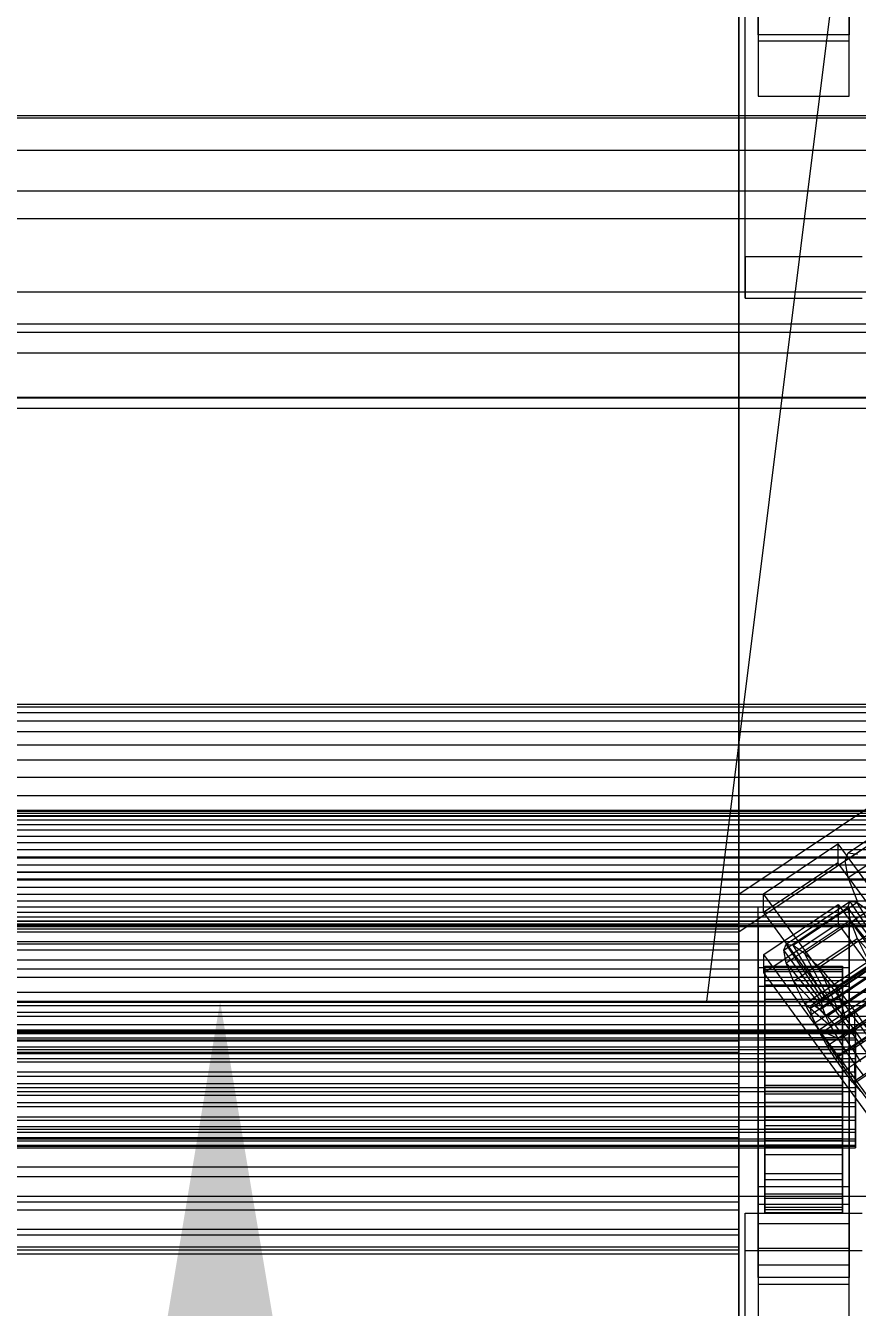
# Model space of a CAD drawing. Header units: millimetres. Extents: x -1970 to 34302, y -65268 to 6837.
# Drawn here: x 20 to 148.3, y -33747.2 to -33549.5 of the extents above; entities that cross this region are included whole.
import ezdxf

# ---------------------------------------------------------------- set-up
doc = ezdxf.new("R2010")
doc.units = ezdxf.units.MM
for name, color, linetype, lineweight in [('COTAS_O', 1, 'Continuous', 0), ('frontal_briquetadora', 7, 'Continuous', 0), ('frontal_C01', 7, 'Continuous', 0), ('frontal_C02', 7, 'Continuous', 0), ('frontal_dos-mix', 7, 'Continuous', 0), ('frontal_mezcladora', 7, 'Continuous', 0), ('frontal_tolva', 7, 'Continuous', 0)]:
    doc.layers.add(name, color=color, linetype=linetype, lineweight=lineweight)
doc.dimstyles.new('R19_100', dxfattribs={"dimtxt": 250, "dimasz": 150, "dimexe": 150, "dimexo": 80, "dimgap": 100, "dimtad": 1, "dimtih": 1, "dimtoh": 1, "dimdsep": 46, "dimcen": 0.09, "dimadec": 0, "dimazin": 0, "dimtfac": 1, "dimtdec": 4, "dimtofl": 0, "dimtmove": 0, "dimatfit": 3, "dimfxl": 1, "dimtolj": 1, "dimtzin": 0, "dimarcsym": 0})

# ---------------------------------------------------------------- blocks, each defined once
blk = doc.blocks.new('*D35')
at = {"layer": 'COTAS_O', "color": 0, "lineweight": -2, "transparency": 16777216}
for p, q in [((-1725, -34320), (-1725, -33550)), ((1725, -34320), (1725, -33550)), ((-1575, -33700), (1575, -33700))]:
    blk.add_line(p, q, dxfattribs=at)
at = {"layer": 'COTAS_O', "color": 0, "transparency": 16777216}
for points in [[(-1575, -33675), (-1575, -33725), (-1725, -33700)], [(1575, -33675), (1575, -33725), (1725, -33700)]]:
    blk.add_solid(points, dxfattribs=at)
at = {"layer": 'Defpoints', "color": 0, "transparency": 16777216}
for p in [(1725, -33700), (-1725, -34400), (1725, -34400)]:
    blk.add_point(p, dxfattribs=at)
blk = doc.blocks.new('*D38')
at = {"layer": 'COTAS_O', "color": 0, "lineweight": -2, "transparency": 16777216}
for p, q in [((-570, -33700), (200, -33700)), ((50, -34750), (50, -33850)), ((-570, -34900), (200, -34900))]:
    blk.add_line(p, q, dxfattribs=at)
at = {"layer": 'COTAS_O', "color": 0, "transparency": 16777216}
for points in [[(25, -33850), (75, -33850), (50, -33700)], [(25, -34750), (75, -34750), (50, -34900)]]:
    blk.add_solid(points, dxfattribs=at)
at = {"layer": 'Defpoints', "color": 0, "transparency": 16777216}
for p in [(-650, -33700), (50, -33700), (-650, -34900)]:
    blk.add_point(p, dxfattribs=at)

msp = doc.modelspace()

# ---------------------------------------------------------------- linework, layer by layer
at = {"layer": 'frontal_briquetadora'}
for p, q in [((-171, -33700), (211, -33700)), ((-170, -33700), (210, -33700)), ((-167, -33700), (207, -33700)), ((-171, -33708), (211, -33708))]:
    msp.add_line(p, q, dxfattribs=at)
at = {"layer": 'frontal_C01'}
for p, q in [((130, -33803.877), (130, -33491.691)), ((130, -33497.378), (130, -33809.565)), ((133, -33506.375), (133, -33551.849)), ((147, -33551.849), (147, -33506.375)), ((133, -33550.914), (133, -33535.546)), ((147, -33535.546), (147, -33550.914)), ((131, -33585.123), (131, -33540.028)), ((131, -33591.526), (131, -33546.432)), ((133, -33545.02), (133, -33560.388)), ((147, -33560.388), (147, -33545.02)), ((133, -33548.647), (133, -33551.849)), ((147, -33551.849), (147, -33548.647)), ((147, -33550.914), (133, -33550.914)), ((133, -33550.914), (133, -33560.388)), ((133, -33551.849), (147, -33551.849)), ((147, -33560.388), (147, -33550.914)), ((133, -33560.388), (147, -33560.388)), ((-425, -33579.245), (425, -33579.245)), ((149, -33585.123), (131, -33585.123)), ((131, -33585.123), (131, -33591.526)), ((425, -33590.613), (-425, -33590.613)), ((131, -33591.526), (149, -33591.526)), ((425, -33595.509), (-425, -33595.509)), ((-425, -33606.878), (425, -33606.878)), ((-311.15, -33654.12), (311.15, -33654.12)), ((-311.15, -33654.563), (311.15, -33654.563)), ((-311.15, -33655.405), (311.15, -33655.405)), ((-311.15, -33656.702), (311.15, -33656.702)), ((-311.15, -33658.33), (311.15, -33658.33)), ((-311.15, -33660.394), (311.15, -33660.394)), ((-311.15, -33662.695), (311.15, -33662.695)), ((-311.15, -33665.385), (311.15, -33665.385)), ((-311.15, -33668.203), (311.15, -33668.203)), ((-440, -33670.486), (440, -33670.486)), ((-440, -33670.643), (440, -33670.643)), ((-440, -33670.942), (440, -33670.942)), ((-440, -33671.401), (440, -33671.401)), ((-440, -33671.978), (440, -33671.978)), ((-440, -33672.709), (440, -33672.709)), ((311.15, -33671.336), (-311.15, -33671.336)), ((-440, -33673.525), (440, -33673.525)), ((-440, -33674.478), (440, -33674.478)), ((-311.15, -33674.479), (311.15, -33674.479)), ((-440, -33675.477), (440, -33675.477)), ((440, -33676.586), (-440, -33676.586)), ((-440, -33677.7), (440, -33677.7)), ((-440, -33678.891), (440, -33678.891)), ((-311.15, -33677.841), (311.15, -33677.841)), ((-440, -33680.045), (440, -33680.045)), ((-440, -33681.236), (440, -33681.236)), ((-440, -33682.35), (440, -33682.35)), ((-311.15, -33681.095), (311.15, -33681.095)), ((-440, -33683.459), (440, -33683.459)), ((-440, -33684.458), (440, -33684.458)), ((-311.15, -33684.456), (311.15, -33684.456)), ((-440, -33685.411), (440, -33685.411)), ((-440, -33686.227), (440, -33686.227)), ((-440, -33686.958), (440, -33686.958)), ((-440, -33687.534), (440, -33687.534)), ((-440, -33687.994), (440, -33687.994)), ((-440, -33688.293), (440, -33688.293)), ((-440, -33688.449), (440, -33688.449)), ((-311.15, -33687.6), (311.15, -33687.6)), ((-311.15, -33690.732), (311.15, -33690.732)), ((-311.15, -33693.551), (311.15, -33693.551)), ((-311.15, -33696.241), (311.15, -33696.241)), ((-311.15, -33698.542), (311.15, -33698.542)), ((-311.15, -33700.606), (311.15, -33700.606)), ((-311.15, -33702.233), (311.15, -33702.233)), ((-311.15, -33703.531), (311.15, -33703.531)), ((-311.15, -33704.373), (311.15, -33704.373)), ((-311.15, -33704.816), (311.15, -33704.816))]:
    msp.add_line(p, q, dxfattribs=at)
at = {"layer": 'frontal_C02'}
for p, q in [((130, -33683.511), (130, -33398.69)), ((130, -33404.431), (130, -33689.252)), ((146.872, -33677.048), (331.181, -33553.564)), ((146.383, -33678.291), (330.692, -33554.807)), ((141.045, -33701.014), (354.844, -33557.773)), ((141.218, -33700.574), (355.017, -33557.332)), ((141.731, -33700.643), (355.53, -33557.402)), ((142.549, -33701.219), (356.348, -33557.977)), ((146.887, -33680.89), (331.197, -33557.406)), ((141.224, -33701.935), (355.022, -33558.694)), ((141.742, -33703.274), (355.541, -33560.032)), ((143.617, -33702.261), (357.415, -33559.019)), ((142.565, -33704.939), (356.363, -33561.697)), ((144.861, -33703.698), (358.659, -33560.456)), ((359.995, -33562.191), (146.196, -33705.433)), ((-450, -33563.331), (450, -33563.331)), ((430, -33563.746), (-430, -33563.746)), ((143.635, -33706.817), (357.434, -33563.575)), ((147.533, -33707.346), (361.332, -33564.105)), ((144.881, -33708.779), (358.68, -33565.538)), ((146.218, -33710.693), (360.017, -33567.452)), ((430, -33568.746), (-430, -33568.746)), ((147.554, -33712.428), (361.352, -33569.187)), ((450, -33575.022), (-450, -33575.022)), ((450, -33596.803), (-450, -33596.803)), ((-450, -33608.494), (450, -33608.494)), ((228.298, -33617.653), (130, -33683.511)), ((130, -33689.252), (228.298, -33623.394)), ((133.809, -33683.363), (145.277, -33675.68)), ((145.277, -33675.68), (145.289, -33678.602)), ((145.277, -33675.68), (172.809, -33713.273)), ((145.289, -33678.602), (133.821, -33686.286)), ((172.821, -33716.195), (145.289, -33678.602)), ((146.383, -33678.291), (146.872, -33677.048)), ((146.887, -33680.89), (146.383, -33678.291)), ((146.872, -33677.048), (148.32, -33677.245)), ((148.35, -33684.668), (146.887, -33680.89)), ((130, -33683.511), (0, -33683.511)), ((130, -33968.332), (130, -33683.511)), ((133.821, -33686.286), (133.809, -33683.363)), ((161.341, -33720.956), (133.809, -33683.363)), ((137.313, -33691.155), (147.143, -33684.569)), ((138.396, -33691.302), (148.226, -33684.716)), ((147.143, -33684.569), (146.777, -33685.499)), ((148.226, -33684.716), (147.143, -33684.569)), ((147.143, -33684.569), (152.686, -33692.89)), ((149.953, -33685.931), (148.226, -33684.716)), ((148.226, -33684.716), (153.199, -33692.96)), ((133, -33688.333), (133, -33685.41)), ((133, -33685.41), (147, -33685.41)), ((133, -33731.314), (133, -33685.41)), ((133.821, -33686.286), (161.353, -33723.879)), ((133.847, -33692.716), (145.315, -33685.032)), ((136.948, -33692.085), (146.777, -33685.499)), ((140.123, -33692.517), (149.953, -33685.931)), ((145.315, -33685.032), (145.327, -33687.955)), ((145.315, -33685.032), (172.847, -33722.625)), ((146.777, -33685.499), (152.513, -33693.331)), ((146.777, -33685.499), (147.155, -33687.443)), ((147, -33685.41), (147, -33688.333)), ((147, -33685.41), (147, -33731.314)), ((-130, -33688.159), (130, -33688.159)), ((-130, -33688.795), (130, -33688.795)), ((130, -33688.795), (130, -33688.159)), ((130, -33688.159), (130, -33689.252)), ((130, -33691.118), (130, -33688.795)), ((147, -33688.333), (133, -33688.333)), ((133, -33688.333), (133, -33734.237)), ((145.327, -33687.955), (133.859, -33695.638)), ((137.325, -33694.029), (147.155, -33687.443)), ((142.377, -33694.716), (152.207, -33688.13)), ((172.859, -33725.548), (145.327, -33687.955)), ((147, -33734.237), (147, -33688.333)), ((147.155, -33687.443), (152.692, -33694.252)), ((147.155, -33687.443), (148.249, -33690.269)), ((-130, -33689.252), (130, -33689.252)), ((0, -33689.252), (130, -33689.252)), ((130, -33689.252), (130, -33974.073)), ((130, -33689.252), (130, -33692.001)), ((138.419, -33696.855), (148.249, -33690.269)), ((148.249, -33690.269), (153.21, -33695.59)), ((148.249, -33690.269), (149.985, -33693.784)), ((-130, -33691.118), (130, -33691.118)), ((-130, -33692.001), (130, -33692.001)), ((130, -33694.969), (130, -33691.118)), ((130, -33692.001), (130, -33696.218)), ((133.859, -33695.638), (133.847, -33692.716)), ((161.379, -33730.309), (133.847, -33692.716)), ((136.948, -33692.085), (137.313, -33691.155)), ((142.683, -33699.917), (136.948, -33692.085)), ((137.325, -33694.029), (136.948, -33692.085)), ((142.856, -33699.476), (137.313, -33691.155)), ((137.313, -33691.155), (138.396, -33691.302)), ((143.369, -33699.546), (138.396, -33691.302)), ((138.396, -33691.302), (140.123, -33692.517)), ((144.188, -33700.121), (140.123, -33692.517)), ((140.123, -33692.517), (142.377, -33694.716)), ((145.003, -33697.75), (154.833, -33691.164)), ((134, -33704.549), (134, -33694.555)), ((134, -33694.555), (134, -33695.031)), ((134, -33694.555), (146, -33694.555)), ((134, -33695.373), (134, -33694.555)), ((142.862, -33700.838), (137.325, -33694.029)), ((138.419, -33696.855), (137.325, -33694.029)), ((140.156, -33700.37), (149.985, -33693.784)), ((145.255, -33701.163), (142.377, -33694.716)), ((142.377, -33694.716), (145.003, -33697.75)), ((152.513, -33693.331), (142.683, -33699.917)), ((152.686, -33692.89), (142.856, -33699.476)), ((152.692, -33694.252), (142.862, -33700.838)), ((153.199, -33692.96), (143.369, -33699.546)), ((154.017, -33693.535), (144.188, -33700.121)), ((155.085, -33694.577), (145.255, -33701.163)), ((146, -33695.031), (146, -33694.555)), ((146, -33694.555), (146, -33704.549)), ((146, -33694.555), (146, -33695.373)), ((-130, -33694.969), (130, -33694.969)), ((-130, -33696.218), (130, -33696.218)), ((130, -33700.086), (130, -33694.969)), ((130, -33696.218), (130, -33701.616)), ((133, -33697.685), (133, -33694.762)), ((133, -33694.762), (147, -33694.762)), ((133, -33740.667), (133, -33694.762)), ((133.859, -33695.638), (161.391, -33733.231)), ((134, -33704.774), (134, -33695.031)), ((134, -33695.031), (134, -33696.768)), ((134, -33695.031), (146, -33695.031)), ((134, -33704.936), (134, -33695.373)), ((134, -33695.373), (146, -33695.373)), ((134, -33697.429), (134, -33695.373)), ((153.21, -33695.59), (143.38, -33702.176)), ((146, -33696.768), (146, -33695.031)), ((146, -33695.031), (146, -33704.774)), ((146, -33695.373), (146, -33704.936)), ((146, -33695.373), (146, -33697.429)), ((156.329, -33696.014), (146.499, -33702.6)), ((147, -33694.762), (147, -33697.685)), ((147, -33694.762), (147, -33740.667)), ((157.653, -33694.826), (147.823, -33701.412)), ((147, -33697.685), (133, -33697.685)), ((133, -33697.685), (133, -33743.589)), ((134, -33705.597), (134, -33696.768)), ((134, -33696.768), (134, -33699.649)), ((134, -33696.768), (146, -33696.768)), ((134, -33705.91), (134, -33697.429)), ((134, -33697.429), (146, -33697.429)), ((134, -33700.584), (134, -33697.429)), ((143.38, -33702.176), (138.419, -33696.855)), ((140.156, -33700.37), (138.419, -33696.855)), ((142.416, -33704.334), (152.246, -33697.748)), ((154.033, -33697.255), (144.203, -33703.841)), ((146.499, -33702.6), (145.003, -33697.75)), ((145.003, -33697.75), (147.823, -33701.412)), ((146, -33699.649), (146, -33696.768)), ((146, -33696.768), (146, -33705.597)), ((146, -33697.429), (146, -33705.91)), ((146, -33697.429), (146, -33700.584)), ((147, -33743.589), (147, -33697.685)), ((147.835, -33704.335), (157.665, -33697.749)), ((-130, -33700.086), (130, -33700.086)), ((130, -33706.12), (130, -33700.086)), ((134, -33706.962), (134, -33699.649)), ((134, -33699.649), (134, -33703.477)), ((134, -33699.649), (146, -33699.649)), ((134, -33707.405), (134, -33700.584)), ((134, -33700.584), (146, -33700.584)), ((134, -33704.621), (134, -33700.584)), ((144.203, -33703.841), (140.156, -33700.37)), ((142.416, -33704.334), (140.156, -33700.37)), ((141.045, -33701.014), (141.218, -33700.574)), ((141.218, -33700.574), (141.731, -33700.643)), ((141.731, -33700.643), (142.549, -33701.219)), ((142.856, -33699.476), (142.683, -33699.917)), ((142.683, -33699.917), (142.862, -33700.838)), ((143.369, -33699.546), (142.856, -33699.476)), ((144.188, -33700.121), (143.369, -33699.546)), ((145.255, -33701.163), (144.188, -33700.121)), ((155.103, -33699.133), (145.274, -33705.719)), ((146, -33703.477), (146, -33699.649)), ((146, -33699.649), (146, -33706.962)), ((146, -33700.584), (146, -33707.405)), ((146, -33700.584), (146, -33704.621)), ((-130, -33701.616), (130, -33701.616)), ((130, -33701.616), (130, -33707.827)), ((141.224, -33701.935), (141.045, -33701.014)), ((141.742, -33703.274), (141.224, -33701.935)), ((142.549, -33701.219), (143.617, -33702.261)), ((142.862, -33700.838), (143.38, -33702.176)), ((143.38, -33702.176), (144.203, -33703.841)), ((143.617, -33702.261), (144.861, -33703.698)), ((145.047, -33708.478), (154.877, -33701.892)), ((146.499, -33702.6), (145.255, -33701.163)), ((147.835, -33704.335), (146.499, -33702.6)), ((156.35, -33701.096), (146.52, -33707.682)), ((147.823, -33701.412), (147.835, -33704.335)), ((147.823, -33701.412), (150.644, -33705.453)), ((-148, -33704.549), (148, -33704.549)), ((134, -33708.775), (134, -33703.477)), ((134, -33703.477), (134, -33707.99)), ((134, -33703.477), (146, -33703.477)), ((134, -33704.774), (134, -33704.549)), ((146, -33704.549), (134, -33704.549)), ((134, -33704.549), (134, -33704.936)), ((142.565, -33704.939), (141.742, -33703.274)), ((145.274, -33705.719), (142.416, -33704.334)), ((145.047, -33708.478), (142.416, -33704.334)), ((144.203, -33703.841), (145.274, -33705.719)), ((144.861, -33703.698), (146.196, -33705.433)), ((146, -33707.99), (146, -33703.477)), ((146, -33703.477), (146, -33708.775)), ((146, -33704.549), (146, -33704.774)), ((146, -33704.936), (146, -33704.549)), ((149.171, -33706.249), (147.835, -33704.335)), ((157.686, -33703.01), (147.856, -33709.596)), ((148, -33704.774), (148, -33704.549)), ((148, -33704.549), (148, -33704.936)), ((-148, -33704.774), (148, -33704.774)), ((-148, -33704.936), (148, -33704.936)), ((-148, -33705.597), (148, -33705.597)), ((-148, -33705.91), (148, -33705.91)), ((130, -33706.12), (-130, -33706.12)), ((130, -33712.66), (130, -33706.12)), ((134, -33709.317), (134, -33704.621)), ((134, -33704.621), (146, -33704.621)), ((134, -33709.267), (134, -33704.621)), ((134, -33705.597), (134, -33704.774)), ((146, -33704.774), (134, -33704.774)), ((146, -33704.936), (134, -33704.936)), ((134, -33704.936), (134, -33705.91)), ((134, -33706.962), (134, -33705.597)), ((146, -33705.597), (134, -33705.597)), ((146, -33705.91), (134, -33705.91)), ((134, -33705.91), (134, -33707.405)), ((143.635, -33706.817), (142.565, -33704.939)), ((145.274, -33705.719), (146.52, -33707.682)), ((146, -33704.621), (146, -33709.317)), ((146, -33704.621), (146, -33709.267)), ((146, -33704.774), (146, -33705.597)), ((146, -33705.91), (146, -33704.936)), ((146, -33705.597), (146, -33706.962)), ((146, -33707.405), (146, -33705.91)), ((146.196, -33705.433), (147.533, -33707.346)), ((147.868, -33712.518), (157.698, -33705.933)), ((148, -33705.597), (148, -33704.774)), ((148, -33704.936), (148, -33705.91)), ((148, -33706.962), (148, -33705.597)), ((148, -33705.91), (148, -33707.405)), ((-148, -33706.962), (148, -33706.962)), ((-148, -33707.405), (148, -33707.405)), ((-130, -33707.827), (130, -33707.827)), ((130, -33707.827), (130, -33714.427)), ((134, -33708.775), (134, -33706.962)), ((146, -33706.962), (134, -33706.962)), ((146, -33707.405), (134, -33707.405)), ((134, -33707.405), (134, -33709.317)), ((134, -33707.99), (134, -33710.913)), ((146, -33707.99), (134, -33707.99)), ((134, -33707.99), (134, -33712.882)), ((144.881, -33708.779), (143.635, -33706.817)), ((146.52, -33707.682), (145.047, -33708.478)), ((147.868, -33712.518), (145.047, -33708.478)), ((146, -33706.962), (146, -33708.775)), ((146, -33709.317), (146, -33707.405)), ((146, -33710.913), (146, -33707.99)), ((146, -33712.882), (146, -33707.99)), ((146.52, -33707.682), (147.856, -33709.596)), ((147.533, -33707.346), (148.779, -33709.309)), ((148, -33708.775), (148, -33706.962)), ((148, -33707.405), (148, -33709.317)), ((-148, -33708.775), (148, -33708.775)), ((-148, -33709.317), (148, -33709.317)), ((134, -33710.913), (134, -33708.775)), ((146, -33708.775), (134, -33708.775)), ((134, -33711.518), (134, -33709.267)), ((134, -33709.267), (146, -33709.267)), ((134, -33714.204), (134, -33709.267)), ((146, -33709.317), (134, -33709.317)), ((134, -33709.317), (134, -33711.518)), ((146.218, -33710.693), (144.881, -33708.779)), ((146, -33708.775), (146, -33710.913)), ((146, -33709.267), (146, -33711.518)), ((146, -33709.267), (146, -33714.204)), ((146, -33711.518), (146, -33709.317)), ((147.856, -33709.596), (147.868, -33712.518)), ((147.856, -33709.596), (149.192, -33711.33)), ((148, -33710.913), (148, -33708.775)), ((148, -33709.317), (148, -33711.518)), ((148, -33710.913), (-148, -33710.913)), ((-148, -33711.518), (148, -33711.518)), ((134, -33710.913), (146, -33710.913)), ((134, -33713.23), (134, -33710.913)), ((146, -33711.518), (134, -33711.518)), ((134, -33711.518), (134, -33713.856)), ((146, -33710.913), (146, -33713.23)), ((146, -33713.856), (146, -33711.518)), ((147.554, -33712.428), (146.218, -33710.693)), ((148.798, -33713.865), (147.554, -33712.428)), ((150.688, -33716.18), (147.868, -33712.518)), ((148, -33713.23), (148, -33710.913)), ((148, -33711.518), (148, -33713.856)), ((-148, -33713.23), (148, -33713.23)), ((-148, -33713.856), (148, -33713.856)), ((-130, -33712.66), (130, -33712.66)), ((-130, -33714.427), (130, -33714.427)), ((130, -33719.26), (130, -33712.66)), ((130, -33714.427), (130, -33720.967)), ((134, -33713.23), (134, -33712.882)), ((134, -33712.882), (134, -33717.819)), ((134, -33712.882), (146, -33712.882)), ((134, -33715.569), (134, -33713.23)), ((146, -33713.23), (134, -33713.23)), ((134, -33713.856), (134, -33714.204)), ((146, -33713.856), (134, -33713.856)), ((134, -33713.856), (134, -33716.174)), ((134, -33714.204), (146, -33714.204)), ((134, -33719.096), (134, -33714.204)), ((146, -33717.819), (146, -33712.882)), ((146, -33712.882), (146, -33713.23)), ((146, -33713.23), (146, -33715.569)), ((146, -33714.204), (146, -33713.856)), ((146, -33716.174), (146, -33713.856)), ((146, -33714.204), (146, -33719.096)), ((148, -33715.569), (148, -33713.23)), ((148, -33713.856), (148, -33716.174)), ((-148, -33715.569), (148, -33715.569)), ((-148, -33716.174), (148, -33716.174)), ((134, -33717.769), (134, -33715.569)), ((134, -33715.569), (134, -33717.819)), ((146, -33715.569), (134, -33715.569)), ((134, -33716.174), (134, -33719.096)), ((146, -33716.174), (134, -33716.174)), ((134, -33716.174), (134, -33718.312)), ((146, -33717.819), (146, -33715.569)), ((146, -33715.569), (146, -33717.769)), ((146, -33719.096), (146, -33716.174)), ((146, -33718.312), (146, -33716.174)), ((148, -33717.769), (148, -33715.569)), ((148, -33716.174), (148, -33718.312)), ((-148, -33717.769), (148, -33717.769)), ((-148, -33718.312), (148, -33718.312)), ((134, -33719.682), (134, -33717.769)), ((134, -33717.769), (134, -33722.465)), ((146, -33717.769), (134, -33717.769)), ((134, -33717.819), (134, -33722.465)), ((134, -33717.819), (146, -33717.819)), ((134, -33718.312), (134, -33723.61)), ((146, -33718.312), (134, -33718.312)), ((134, -33718.312), (134, -33720.125)), ((146, -33722.465), (146, -33717.769)), ((146, -33717.769), (146, -33719.682)), ((146, -33722.465), (146, -33717.819)), ((146, -33723.61), (146, -33718.312)), ((146, -33720.125), (146, -33718.312)), ((148, -33719.682), (148, -33717.769)), ((148, -33718.312), (148, -33720.125)), ((-148, -33719.682), (148, -33719.682)), ((-148, -33720.125), (148, -33720.125)), ((-130, -33719.26), (130, -33719.26)), ((130, -33725.47), (130, -33719.26)), ((134, -33719.096), (146, -33719.096)), ((134, -33723.61), (134, -33719.096)), ((134, -33721.176), (134, -33719.682)), ((134, -33719.682), (134, -33726.503)), ((146, -33719.682), (134, -33719.682)), ((134, -33720.125), (134, -33727.438)), ((146, -33720.125), (134, -33720.125)), ((134, -33720.125), (134, -33721.489)), ((146, -33719.096), (146, -33723.61)), ((146, -33726.503), (146, -33719.682)), ((146, -33719.682), (146, -33721.176)), ((146, -33727.438), (146, -33720.125)), ((146, -33721.489), (146, -33720.125)), ((148, -33721.176), (148, -33719.682)), ((148, -33720.125), (148, -33721.489)), ((-148, -33721.176), (148, -33721.176)), ((-148, -33721.489), (148, -33721.489)), ((-148, -33722.15), (148, -33722.15)), ((-148, -33722.312), (148, -33722.312)), ((-130, -33720.967), (130, -33720.967)), ((130, -33720.967), (130, -33727.001)), ((134, -33722.15), (134, -33721.176)), ((134, -33721.176), (134, -33729.657)), ((146, -33721.176), (134, -33721.176)), ((134, -33721.489), (134, -33730.318)), ((146, -33721.489), (134, -33721.489)), ((134, -33721.489), (134, -33722.312)), ((134, -33722.538), (134, -33722.15)), ((134, -33722.15), (134, -33731.714)), ((146, -33722.15), (134, -33722.15)), ((134, -33722.312), (134, -33732.056)), ((146, -33722.312), (134, -33722.312)), ((134, -33722.312), (134, -33722.538)), ((146, -33729.657), (146, -33721.176)), ((146, -33721.176), (146, -33722.15)), ((146, -33730.318), (146, -33721.489)), ((146, -33722.312), (146, -33721.489)), ((146, -33731.714), (146, -33722.15)), ((146, -33722.15), (146, -33722.538)), ((146, -33732.056), (146, -33722.312)), ((146, -33722.538), (146, -33722.312)), ((148, -33722.15), (148, -33721.176)), ((148, -33721.489), (148, -33722.312)), ((148, -33722.538), (148, -33722.15)), ((148, -33722.312), (148, -33722.538)), ((-148, -33722.538), (148, -33722.538)), ((134, -33722.465), (134, -33726.503)), ((134, -33722.465), (146, -33722.465)), ((134, -33722.538), (134, -33732.532)), ((146, -33722.538), (134, -33722.538)), ((134, -33723.61), (146, -33723.61)), ((134, -33727.438), (134, -33723.61)), ((146, -33726.503), (146, -33722.465)), ((146, -33732.532), (146, -33722.538)), ((146, -33723.61), (146, -33727.438)), ((-130, -33725.47), (130, -33725.47)), ((130, -33730.868), (130, -33725.47)), ((-130, -33727.001), (130, -33727.001)), ((130, -33727.001), (130, -33732.118)), ((134, -33726.503), (134, -33729.657)), ((134, -33726.503), (146, -33726.503)), ((134, -33727.438), (146, -33727.438)), ((134, -33730.318), (134, -33727.438)), ((146, -33729.657), (146, -33726.503)), ((146, -33727.438), (146, -33730.318)), ((133, -33742.553), (133, -33728.525)), ((133, -33728.525), (147, -33728.525)), ((133, -33738.088), (133, -33728.525)), ((134, -33729.657), (134, -33731.714)), ((134, -33729.657), (146, -33729.657)), ((146, -33731.714), (146, -33729.657)), ((147, -33728.525), (147, -33742.553)), ((147, -33728.525), (147, -33738.088)), ((-130, -33730.868), (130, -33730.868)), ((-130, -33732.118), (130, -33732.118)), ((130, -33735.085), (130, -33730.868)), ((130, -33732.118), (130, -33735.969)), ((147, -33731.314), (133, -33731.314)), ((133, -33731.314), (133, -33734.237)), ((134, -33730.318), (146, -33730.318)), ((134, -33732.056), (134, -33730.318)), ((134, -33731.714), (134, -33732.532)), ((134, -33731.714), (146, -33731.714)), ((134, -33732.056), (146, -33732.056)), ((134, -33732.532), (134, -33732.056)), ((146, -33730.318), (146, -33732.056)), ((146, -33732.532), (146, -33731.714)), ((146, -33732.056), (146, -33732.532)), ((147, -33734.237), (147, -33731.314)), ((131, -33738.462), (131, -33732.616)), ((131, -33732.616), (149, -33732.616)), ((131, -33778.138), (131, -33732.616)), ((133, -33734.237), (147, -33734.237)), ((134, -33732.532), (146, -33732.532)), ((-130, -33735.085), (130, -33735.085)), ((-130, -33735.969), (130, -33735.969)), ((130, -33737.834), (130, -33735.085)), ((130, -33735.969), (130, -33738.292)), ((-130, -33737.834), (130, -33737.834)), ((130, -33738.928), (130, -33737.834)), ((147, -33738.088), (133, -33738.088)), ((133, -33738.088), (133, -33752.117)), ((147, -33752.117), (147, -33738.088)), ((-130, -33738.292), (130, -33738.292)), ((-130, -33738.928), (130, -33738.928)), ((130, -33738.292), (130, -33738.928)), ((149, -33738.462), (131, -33738.462)), ((131, -33783.983), (131, -33738.462)), ((147, -33740.667), (133, -33740.667)), ((133, -33740.667), (133, -33743.589)), ((147, -33743.589), (147, -33740.667)), ((147, -33742.553), (133, -33742.553)), ((133, -33742.553), (133, -33752.117)), ((133, -33743.589), (147, -33743.589)), ((147, -33752.117), (147, -33742.553))]:
    msp.add_line(p, q, dxfattribs=at)
at = {"layer": 'frontal_dos-mix'}
for p in [(150, -33500), (375, -33700)]:
    msp.add_line(p, (125, -33700), dxfattribs=at)
at = {"layer": 'frontal_mezcladora'}
for p, q in [((-300, -33680), (300, -33680)), ((-650, -33700), (650, -33700)), ((-650, -33730), (650, -33730)), ((-625, -33730), (625, -33730))]:
    msp.add_line(p, q, dxfattribs=at)
at = {"layer": 'frontal_tolva'}
for p, q in [((1725, -33600), (-1725, -33600)), ((1725, -33606.849), (-1725, -33606.849))]:
    msp.add_line(p, q, dxfattribs=at)

# ---------------------------------------------------------------- dimensions: what is measured, and where the dimension line sits
at = {"layer": 'COTAS_O'}
for p1, p2, distance, picture, middle in [((-1725, -34400), (1725, -34400), 700, '*D35', (0, -33700)), ((-650, -34900), (-650, -33700), -700, '*D38', (50, -34300))]:
    dim = msp.add_aligned_dim(p1=p1, p2=p2, distance=distance, text='<> O', dimstyle='R19_100', dxfattribs=at)
    dim.commit()
    dim.dimension.update_dxf_attribs({"geometry": picture, "text_midpoint": middle})

doc.saveas('drawing.dxf')
